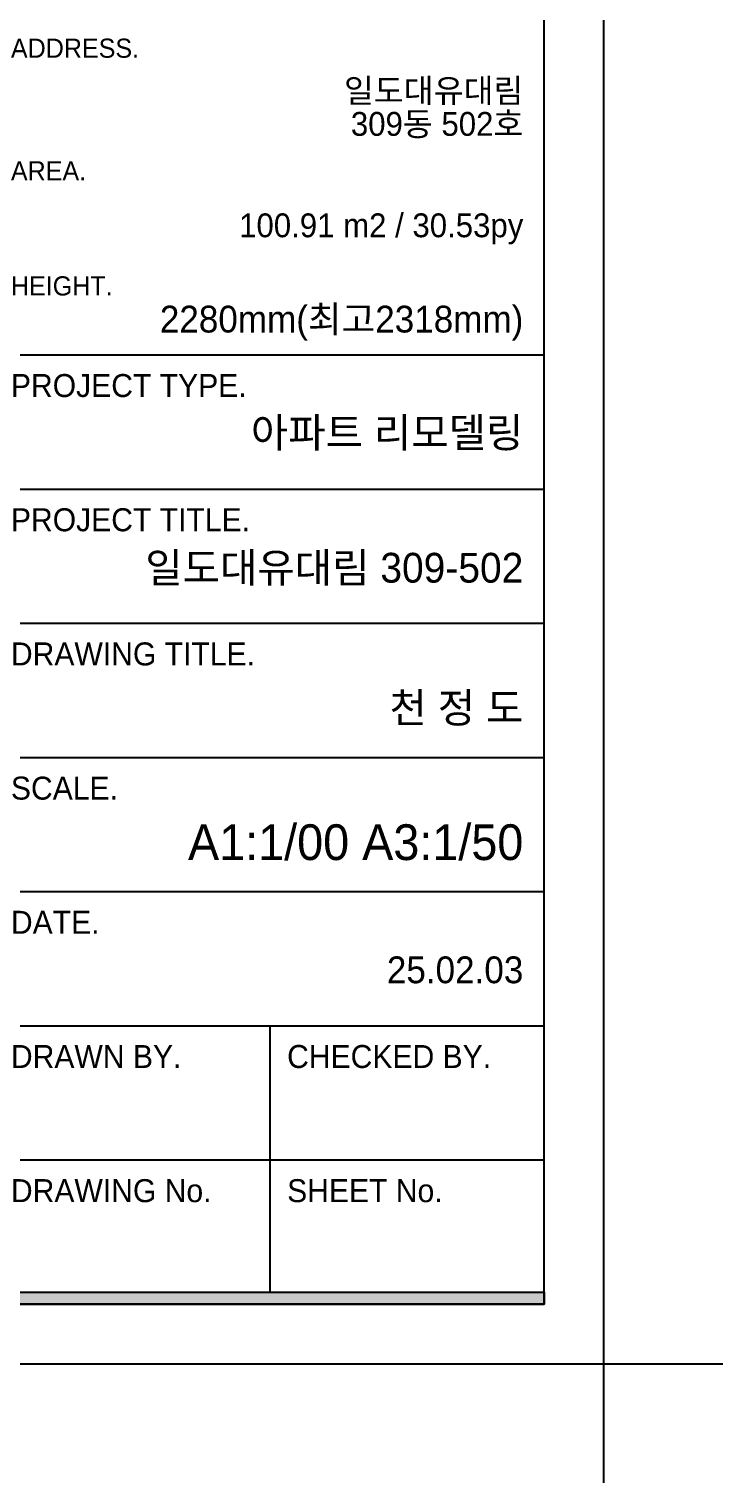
# Model space of a CAD drawing. Header units: inches. Extents: x 180277 to 249577, y 30223 to 92457.
# Drawn here: x 220865 to 223777, y 54416 to 60517 of the extents above; entities that cross this region are included whole.
import ezdxf
from ezdxf.enums import TextEntityAlignment as Align

# ---------------------------------------------------------------- set-up
doc = ezdxf.new("R2010")
doc.units = ezdxf.units.IN
doc.header["$LTSCALE"] = 50
doc.header["$MEASUREMENT"] = 0
for name, color, linetype in [('07-DIM WAL', 5, 'Continuous'), ('F-SYM', 7, 'Continuous'), ('FORM(YOURNAME)-11', 1, 'Continuous'), ('FORM(YOURNAME)-11 @ 1', 1, 'Continuous')]:
    doc.layers.add(name, color=color, linetype=linetype)
doc.styles.add('YOURNAME', font='HY울릉도M.TTF')

# ---------------------------------------------------------------- blocks, each defined once
blk = doc.blocks.new('FORM-PLAN')
at = {"layer": 'FORM(YOURNAME)-11'}
h = blk.add_hatch(color=256, dxfattribs=at)
h.dxf.hatch_style = 1
h.paths.add_polyline_path([(-71444, 55115), (10556, 55115), (10556, 54915), (-71444, 54915)])
h.paths.add_polyline_path([(-71444, -2085), (10556, -2085), (10556, -2285), (-71444, -2285)])
at = {"layer": 'Defpoints', "color": 158}
blk.add_lwpolyline([(-71444, -2285), (10556, -2285), (10556, 55115), (-71444, 55115)], close=True, dxfattribs=at)
at = {"layer": 'Defpoints', "color": 1}
blk.add_lwpolyline([(11556, -5285), (11556, -3285), (13556, -3285)], dxfattribs=at)
at = {"layer": 'FORM(YOURNAME)-11', "color": 14}
for p, q in [((1346, 13651), (10556, 13651)), ((1346, 11398), (10556, 11398)), ((1346, 9146), (10556, 9146)), ((1346, 6893), (10556, 6893)), ((1346, 4641), (10556, 4641)), ((1346, 2388), (10556, 2388)), ((5951, 2388), (5951, -2085)), ((1346, 136), (10556, 136))]:
    blk.add_line(p, q, dxfattribs=at)
at = {"layer": 'FORM(YOURNAME)-11', "color": 250}
blk.add_lwpolyline([(-72444, -3285), (11556, -3285), (11556, 56115), (-72444, 56115)], close=True, dxfattribs=at)
at = {"layer": 'FORM(YOURNAME)-11'}
blk.add_lwpolyline([(-71444, -2085), (10556, -2085), (10556, -2285), (-71444, -2285)], close=True, dxfattribs=at)
at = {"layer": 'FORM(YOURNAME)-11', "color": 251, "style": 'YOURNAME'}
for s, p in [('ADDRESS.', (1603, 18799)), ('AREA.', (1603, 16740)), ('HEIGHT.', (1603, 14809))]:
    blk.add_text(s, height=321.8, dxfattribs=at).set_placement(p, align=Align.MIDDLE_LEFT)
at = {"layer": 'FORM(YOURNAME)-11', "color": 14, "style": 'YOURNAME'}
for s, height, p in [('PROJECT TYPE.', 386.14, (1603, 13136)), ('PROJECT TITLE.', 386.14, (1603, 10883)), ('DRAWING TITLE.', 386.14, (1603, 8631)), ('SCALE.', 386.1, (1603, 6378)), ('DATE.', 386.1, (1603, 4126)), ('DRAWN BY.', 386.1, (1603, 1873)), ('CHECKED BY.', 386.14, (6240, 1873)), ('DRAWING No.', 386.14, (1603, -379)), ('SHEET No.', 386.1, (6240, -379))]:
    blk.add_text(s, height=height, dxfattribs=at).set_placement(p, align=Align.MIDDLE_LEFT)
at = {"layer": 'FORM(YOURNAME)-11', "color": 3, "style": 'YOURNAME'}
for tag, height, p in [('1', 450, (9905, 18188)), ('2', 450, (9905, 17544)), ('3', 450, (9905, 16257)), ('4', 450, (9905, 14326)), ('5', 515, (9905, 12009)), ('6', 515, (9905, 9757)), ('7', 515, (9905, 7504)), ('8', 515, (9905, 5252)), ('9', 515, (9905, 2999)), ('10', 515, (5655, 811)), ('11', 515, (9905, 747)), ('12', 515, (5655, -1441)), ('13', 515, (9905, -1441))]:
    blk.add_attdef(tag, text='', height=height, dxfattribs=at).set_placement(p, align=Align.MIDDLE_RIGHT)
blk = doc.blocks.new('*U463')
at = {"layer": 'F-SYM'}
ref = blk.add_blockref('FORM-PLAN', (220387.7, 55737.3), dxfattribs=dict(at, xscale=0.2500000000000001, yscale=0.2500000000000001, zscale=0.2500000000000001))
ref.add_attrib('4', '2280mm(최고2318mm)', dxfattribs={"layer": 'FORM(YOURNAME)-11 @ 1', "color": 3, "height": 112.5, "style": 'YOURNAME'}).set_placement((222939, 59300.1), align=Align.MIDDLE_RIGHT)
ref.add_attrib('3', '100.91 m2 / 30.53py', dxfattribs={"layer": 'FORM(YOURNAME)-11 @ 1', "color": 3, "height": 100, "style": 'YOURNAME'}).set_placement((222939, 59693.7), align=Align.MIDDLE_RIGHT)
ref.add_attrib('2', '309동 502호', dxfattribs={"layer": 'FORM(YOURNAME)-11 @ 1', "color": 3, "height": 100, "style": 'YOURNAME'}).set_placement((222939, 60119.3), align=Align.MIDDLE_RIGHT)
ref.add_attrib('1', '일도대유대림', dxfattribs={"layer": 'FORM(YOURNAME)-11 @ 1', "color": 3, "height": 100, "style": 'YOURNAME'}).set_placement((222939, 60258.6), align=Align.MIDDLE_RIGHT)
ref.add_attrib('5', '아파트 리모델링', dxfattribs={"layer": 'FORM(YOURNAME)-11 @ 1', "color": 3, "height": 125, "style": 'YOURNAME'}).set_placement((222939, 58824), align=Align.MIDDLE_RIGHT)
ref.add_attrib('6', '일도대유대림 309-502', dxfattribs={"layer": 'FORM(YOURNAME)-11 @ 1', "color": 3, "height": 125, "style": 'YOURNAME'}).set_placement((222939, 58256.7), align=Align.MIDDLE_RIGHT)
ref.add_attrib('7', '천 정 도', dxfattribs={"layer": 'FORM(YOURNAME)-11 @ 1', "color": 3, "height": 125, "style": 'YOURNAME'}).set_placement((222939, 57668.8), align=Align.MIDDLE_RIGHT)
ref.add_attrib('8', 'A1:1/00 A3:1/50', dxfattribs={"layer": 'FORM(YOURNAME)-11 @ 1', "color": 3, "height": 150, "style": 'YOURNAME'}).set_placement((222939, 57105), align=Align.MIDDLE_RIGHT)
ref.add_attrib('9', '25.02.03', dxfattribs={"layer": 'FORM(YOURNAME)-11 @ 1', "color": 3, "height": 112.5, "style": 'YOURNAME'}).set_placement((222939, 56569.3), align=Align.MIDDLE_RIGHT)

msp = doc.modelspace()

# ---------------------------------------------------------------- block references
at = {"layer": '07-DIM WAL'}
msp.add_blockref('*U463', (0, 0), dxfattribs=at)

doc.saveas('drawing.dxf')
